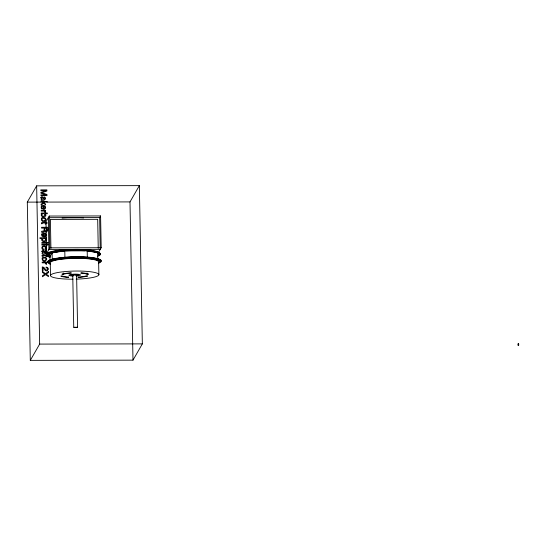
<?xml version="1.0" encoding="UTF-8"?>
<svg xmlns="http://www.w3.org/2000/svg" width="546" height="546" viewBox="0 0 546 546"><rect width="100%" height="100%" fill="white"/><g stroke="black" fill="none" stroke-linecap="round" stroke-linejoin="round"><path stroke-width="0.82" d="M96.151 259.316L97.754 259.609L97.625 252.771L87.196 250.839L64.797 250.887L52.129 252.866L49.966 256.64L50.034 260.442M51.536 260.961L52.259 259.705L52.129 252.866M27.3 202.122L36.657 185.852L139.353 185.633L142.349 343.878L132.992 360.148L30.296 360.367L27.3 202.122L129.996 201.911L139.353 185.633M98.321 252.73L101.194 247.734L100.587 215.943L49.249 216.052L45.987 221.724L46.587 253.508A25.867 4.327 -1.1 0 1 68.148 249.563L80.869 249.536A25.867 4.327 -1.1 0 1 84.241 249.727M46.587 253.508L49.85 247.843L49.249 216.052M99.652 217.574L48.314 217.683L48.915 249.467L100.252 249.358L99.652 217.574L100.587 215.943M30.296 360.367L39.653 344.089L36.657 185.852M518.058 343.946L518.68 343.946L518.058 343.946L518.058 345.12L518.7 345.079L518.68 343.946M518.058 345.12L518.7 345.079M76.604 275.109L77.587 327.259L75.478 327.586L73.737 327.266L72.754 275.116L76.631 275.075L76.058 275.314M73.737 327.266L77.587 327.259M52.259 259.705L64.926 257.726L73.021 257.705M87.032 274.256L88.575 274.147A14.51 2.43 -1.1 0 0 81.518 272.843L80.76 273.096A12.899 2.157 -1.1 0 1 87.032 274.256L87.005 272.986M71.806 250.416L78.105 250.361A24.188 4.047 -1.1 0 1 80.405 250.416M49.85 247.843L101.194 247.734M81.429 257.692L87.326 257.678L92.138 258.572M39.653 344.089L142.349 343.878M63.316 274.304L61.889 274.208A14.51 2.43 -1.1 0 1 71 272.829L71.41 273.082A12.899 2.157 -1.1 0 0 63.316 274.304L63.288 273.034M73.321 275.368L72.761 275.143M43.591 202.136L45.509 204.02L45.53 204.962L43.837 203.289L41.1 205.071L41.08 204.129L43.291 202.75L42.704 202.136M129.996 201.911L132.992 360.148M98.874 274.686L98.635 261.971A24.188 4.047 -1.1 0 0 74.563 258.347A24.188 4.047 -1.1 0 0 50.273 262.824L50.512 275.539M98.246 248.273L97.693 219.308L50.382 219.41L50.935 248.375M87.196 250.839L87.326 257.678M64.797 250.887L64.926 257.726M47.12 202.129L47.106 201.419L41.032 201.433L41.046 202.143M86.609 249.918A25.867 4.327 -1.1 0 1 89.954 250.314M91.441 250.546A25.867 4.327 -1.1 0 1 93.052 250.853M62.087 218.12A25.867 4.327 -1.1 0 1 67.54 217.779L80.269 217.752A25.867 4.327 -1.1 0 1 83.64 217.943M73.014 279.183A24.188 4.047 -1.1 0 1 54.074 273.375A24.188 4.047 -1.1 0 1 95.427 272.645A24.188 4.047 -1.1 0 1 76.16 279.129M73.164 276.078A5.801 0.969 -1.1 0 1 69.956 274.638A5.801 0.969 -1.1 0 1 79.463 274.467A5.801 0.969 -1.1 0 1 76.174 276.023M49.379 262.851A25.478 4.266 -1.1 0 1 71.492 257.453A25.478 4.266 -1.1 0 1 99.87 260.94M50.287 260.34A25.478 4.266 -1.1 0 1 52.239 259.568M53.064 259.33A25.478 4.266 -1.1 0 1 86.916 257.309M87.701 257.371A25.478 4.266 -1.1 0 1 96.069 258.606M96.867 258.824A25.478 4.266 -1.1 0 1 98.205 259.289M50.498 264.284A25.478 4.266 -1.1 0 1 72.57 258.183A25.478 4.266 -1.1 0 1 99.427 262.776M50.116 263.95A26.761 4.477 -1.1 0 1 74.7 257.152A26.761 4.477 -1.1 0 1 98.539 263.138M48.103 262.537A26.761 4.477 -1.1 0 1 74.693 256.77A26.761 4.477 -1.1 0 1 100.669 261.65M72.748 275.71A3.87 0.648 -1.1 0 1 71.744 274.747A3.87 0.648 -1.1 0 1 77.668 274.645A3.87 0.648 -1.1 0 1 76.611 275.641M51.577 260.735A24.188 4.047 -1.1 0 1 53.556 259.978M54.941 259.603A24.188 4.047 -1.1 0 1 56.545 259.241M57.419 259.07A24.188 4.047 -1.1 0 1 64.039 258.169M68.284 257.835A24.188 4.047 -1.1 0 1 72.973 257.623M81.661 257.637A24.188 4.047 -1.1 0 1 86.623 257.917M89.244 258.162A24.188 4.047 -1.1 0 1 91.612 258.47M96.171 259.459A24.188 4.047 -1.1 0 1 97.823 260.176M49.911 256.443A25.478 4.266 -1.1 0 1 48.294 255.439M48.266 254.368A25.478 4.266 -1.1 0 1 49.14 253.658M49.829 253.303A25.478 4.266 -1.1 0 1 84.712 250.382M87.107 250.559A25.478 4.266 -1.1 0 1 91.298 251.037M92.042 251.146A25.478 4.266 -1.1 0 1 97.57 252.559M98.191 252.894A25.478 4.266 -1.1 0 1 98.246 255.009M49.918 256.825A25.478 4.266 -1.1 0 1 64.824 250.955M66.353 250.846A25.478 4.266 -1.1 0 1 84.719 250.764M87.114 250.942A25.478 4.266 -1.1 0 1 98.253 255.391M47.017 255.487A26.761 4.477 -1.1 0 1 76.788 249.918A26.761 4.477 -1.1 0 1 98.471 255.596M48.71 256.545A26.761 4.477 -1.1 0 1 47.4 255.849M46.997 254.75A26.761 4.477 -1.1 0 1 80.917 250.361A26.761 4.477 -1.1 0 1 97.816 256.251M50.164 257.405A26.761 4.477 -1.1 0 1 47.024 255.869M50.689 255.405A24.188 4.047 -1.1 0 1 49.42 254.395M55.248 251.344A24.188 4.047 -1.1 0 1 59.964 250.559M62.285 250.28A24.188 4.047 -1.1 0 1 65.609 249.979M69.438 249.747A24.188 4.047 -1.1 0 1 71.785 249.652L78.092 249.597A24.188 4.047 -1.1 0 1 82.644 249.74M86.445 250A24.188 4.047 -1.1 0 1 89.353 250.307M48.253 253.61A25.478 4.266 -1.1 0 1 75.027 249.372A25.478 4.266 -1.1 0 1 99.003 253.173M50.703 256.17A24.188 4.047 -1.1 0 1 51.788 253.057M53.01 252.661A24.188 4.047 -1.1 0 1 54.463 252.286M55.965 251.965A24.188 4.047 -1.1 0 1 58.292 251.563M59.978 251.324A24.188 4.047 -1.1 0 1 61.507 251.133M44.977 212.21L45.748 212.449L44.874 211.022L45.639 211.015L45.625 210.319L41.203 210.326L41.216 211.063L44.206 211.131L44.977 212.21M45.96 263.964L46.724 264.203L45.857 262.769L46.622 262.769L46.608 262.073L42.178 262.08L42.192 262.817L45.188 262.885L45.96 263.964M44.178 229.955L43.782 230.999L41.598 231.286L41.612 232.282L43.905 231.873L44.581 231.197C46.847 233.954 48.887 229.306 47.598 227.273L41.523 227.286L41.537 228.105L44.144 228.098L44.178 229.955M46.465 247.884L45.912 249.304L44.881 249.659L44.868 248.935C47.277 248.096 44.328 245.611 42.854 246.969A0.915 0.901 29.9 0 0 42.445 247.57L42.718 248.573L43.496 248.942L43.509 249.659L42.745 249.447A1.529 1.495 29.9 0 1 42.028 248.785C40.384 245.673 46.403 244.704 46.465 247.884M48.253 269.007L47.454 270.686A1.795 1.761 29.9 0 1 46.512 270.952L45.291 270.454L42.991 267.724L43.052 270.925L42.349 270.932L42.267 266.905L43.885 267.383L46.048 270.052L47.284 269.826L47.57 269.007L47.229 268.134L46.11 267.786L46.096 267.042L47.741 267.601L48.253 269.007M40.834 197.672L41.585 199.536L40.977 199.891C41.032 202.286 48.928 198.826 44.021 196.799L44.035 197.481L44.792 197.986L44.506 199.447C43.475 199.208 42.486 194.437 40.834 197.672M41.851 251.29L42.595 253.153L41.987 253.508C42.042 255.903 49.939 252.436 45.031 250.409L45.045 251.099L45.809 251.604L45.523 253.064C44.492 252.818 43.503 248.055 41.851 251.29M46.942 230.084C46.553 232.78 43.373 229.941 44.827 228.098L46.901 228.091L46.942 230.084M41.653 207.125L41.865 208.149L42.554 208.613C41.346 210.845 39.831 204.525 43.236 205.392C46.342 204.948 46.369 210.101 43.161 209.398L43.1 206.183L41.653 207.125M42.172 234.63L42.383 235.654L43.079 236.118C41.865 238.349 40.349 232.03 43.755 232.896C46.86 232.46 46.888 237.606 43.68 236.903L43.619 233.688L42.172 234.63M45.932 219.526C43.154 226.488 37.551 214.865 45.243 218.018A1.836 1.802 29.9 0 1 45.878 219.076L45.932 219.526M46.683 259.152C43.905 266.12 38.302 254.497 45.987 257.651A1.836 1.802 29.9 0 1 46.628 258.702L46.683 259.152M45.837 215.056L45.803 215.445A1.679 1.645 29.9 0 1 45.291 216.387C43.584 218.086 39.551 215.725 41.83 213.718L41.264 213.725L41.25 213.042L47.345 213.029L47.359 213.745L45.154 213.752L45.837 215.056M41.878 219.192C41.428 221.307 45.789 221.369 45.243 219.192A1.017 0.996 29.9 0 0 44.738 218.523L42.834 218.298L41.878 219.192M42.629 258.824C42.178 260.933 46.54 261.002 45.994 258.818A1.017 0.996 29.9 0 0 45.489 258.156L43.584 257.924L42.629 258.824M45.025 207.412L44.738 208.251L43.735 208.64L43.687 206.204L44.636 206.565L45.025 207.412M45.543 234.923L45.257 235.756L44.253 236.145L44.212 233.708L45.154 234.07L45.543 234.923M46.294 239.824L45.987 240.813A1.87 1.829 29.9 0 1 45.045 241.482C43.223 242.41 40.315 240.213 42.226 238.493L39.967 238.5L39.954 237.756L46.123 237.749L46.137 238.465L45.55 238.465L46.294 239.824M45.168 214.974C40.663 219.854 41.366 209.882 45.168 214.974M42.295 239.312C44.458 244.854 48.144 235.524 42.295 239.312M41.435 223.027C41.271 225.498 43.414 221.444 45.263 223.314L45.277 224.017L45.884 224.01L45.871 223.314L47.113 223.307L47.099 222.563L45.857 222.57L45.85 221.976L45.243 221.976L45.25 222.57L42.322 222.577L41.435 223.027M42.056 255.665C41.885 258.128 44.028 254.074 45.884 255.951L45.898 256.647L46.506 256.647L46.492 255.944L47.727 255.944L47.714 255.2L46.478 255.2L46.465 254.607L45.857 254.607L45.871 255.2L42.936 255.207L42.056 255.665M41.496 197.836L41.83 199.154L43.25 199.495L42.643 197.536L41.496 197.836M42.506 251.453L42.841 252.771L44.26 253.112L43.66 251.153L42.506 251.453M48.43 271.601L45.509 273.628L42.356 271.478L42.376 272.461L44.902 274.126L42.438 275.75L42.458 276.761L45.53 274.638L48.526 276.651L48.512 275.682L46.157 274.16L48.451 272.618L48.43 271.601M45.953 190.622L40.861 192.363L40.875 193.168L46.028 194.874L40.909 194.867L40.923 195.639L46.997 195.625L46.976 194.472L41.803 192.765L46.908 191.025L46.888 189.858L40.813 189.871L40.827 190.65L45.953 190.622M68.625 277.129L67.868 277.382A14.51 2.43 -1.1 0 1 60.818 276.078L62.36 275.969A12.899 2.157 -1.1 0 0 68.625 277.129M47.884 242.485L41.81 242.499L41.824 243.236L47.898 243.223L47.884 242.485M46.253 244.335L41.844 244.342L41.858 245.093L46.267 245.079L46.253 244.335M47.918 244.328L47.072 244.328L47.086 245.079L47.932 245.079L47.918 244.328M87.496 276.017L86.077 275.921A12.899 2.157 -1.1 0 1 77.976 277.143L78.385 277.395A14.51 2.43 -1.1 0 0 87.496 276.017"/></g></svg>
